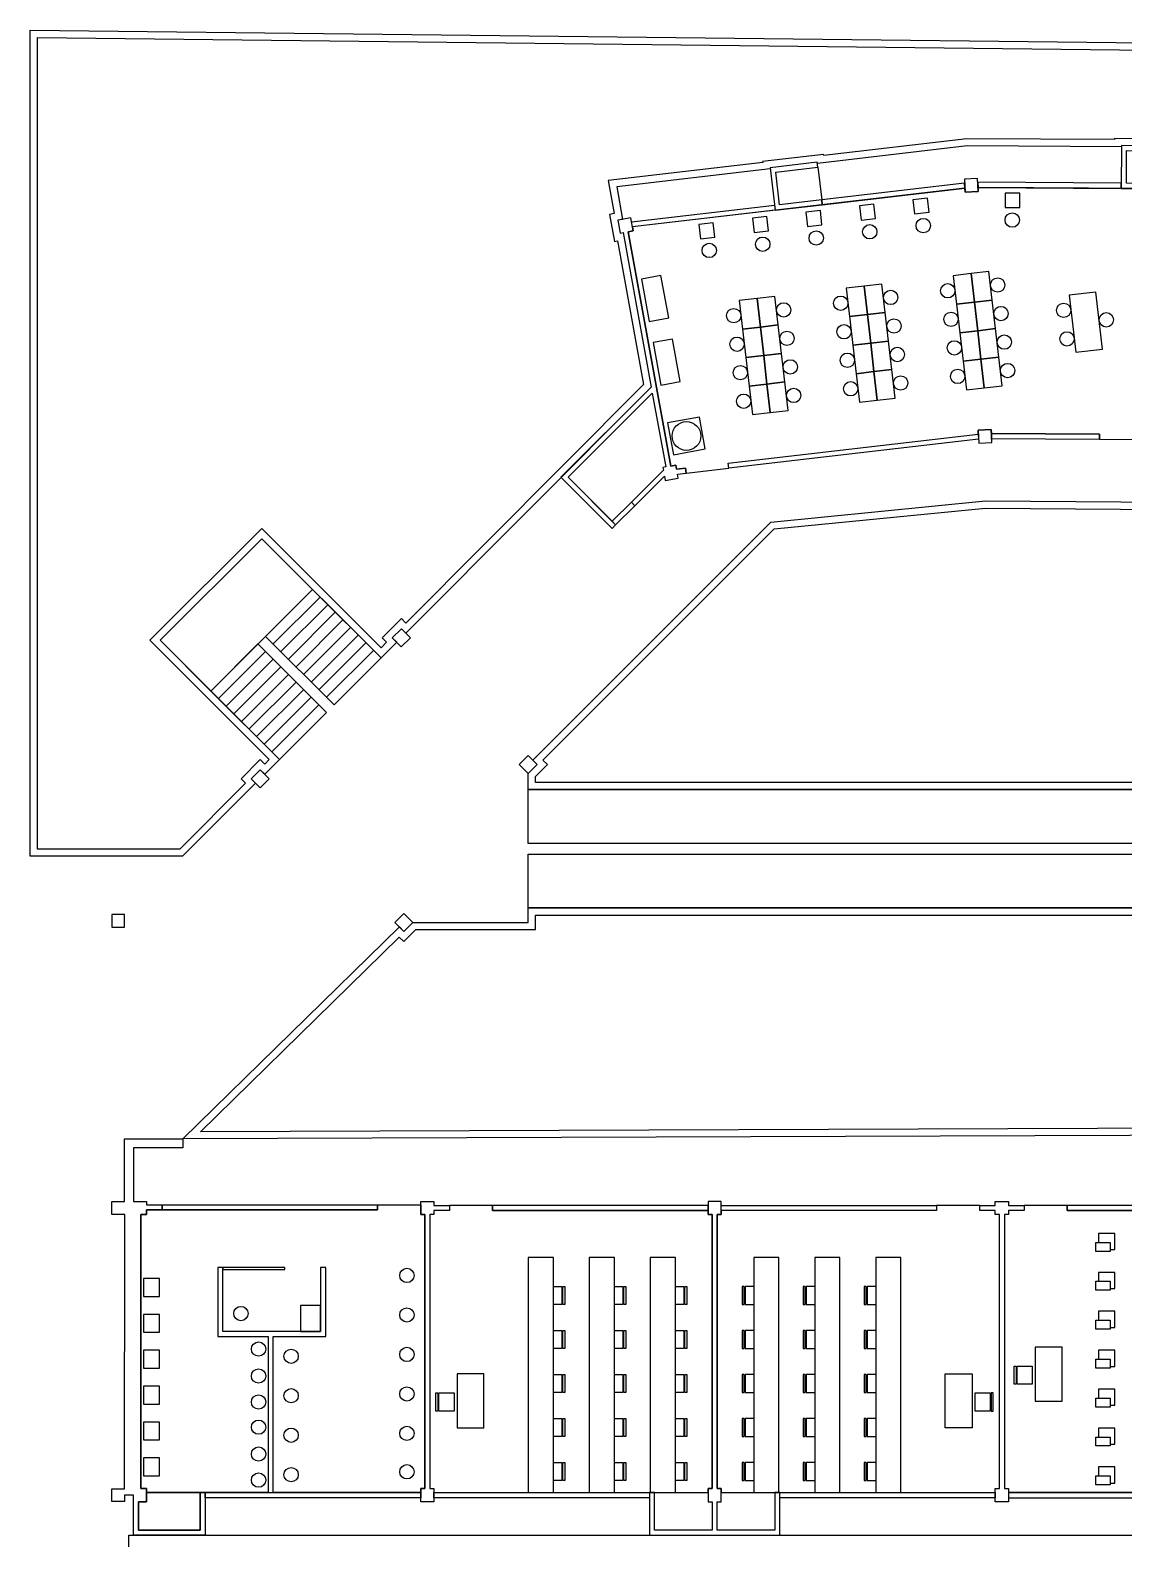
# Model space of a CAD drawing. Extents: x 1109 to 35175, y 5150 to 25743.
# Drawn here: x 21995 to 25040, y 15679 to 19883 of the extents above; entities that cross this region are included whole.
import ezdxf

# ---------------------------------------------------------------- set-up
doc = ezdxf.new("R2010")
doc.units = 0
doc.header["$MEASUREMENT"] = 0
for name, color, linetype in [('Chair', 142, 'CONTINUOUS'), ('Classrooms', 1, 'CONTINUOUS'), ('Doors', 50, 'CONTINUOUS'), ('Furniture', 2, 'CONTINUOUS'), ('Labs', 1, 'CONTINUOUS'), ('Stairs', 2, 'CONTINUOUS'), ('Storage', 40, 'CONTINUOUS'), ('Toilets', 40, 'CONTINUOUS'), ('Walls', 6, 'CONTINUOUS')]:
    doc.layers.add(name, color=color, linetype=linetype)

msp = doc.modelspace()

# ---------------------------------------------------------------- linework, layer by layer
at = {"layer": 'Chair'}
for points in [[(25002.7, 16485.3), (25015.2, 16485.3), (25015.2, 16530.3), (24970.2, 16530.3), (24970.2, 16505.3)], [(25002.7, 16376.9), (25015.2, 16376.9), (25015.2, 16421.9), (24970.2, 16421.9), (24970.2, 16396.9)], [(25002.7, 16268.4), (25015.2, 16268.4), (25015.2, 16313.4), (24970.2, 16313.4), (24970.2, 16288.4)], [(25002.7, 16160), (25015.2, 16160), (25015.2, 16205), (24970.2, 16205), (24970.2, 16180)], [(25002.7, 16051.6), (25015.2, 16051.6), (25015.2, 16096.6), (24970.2, 16096.6), (24970.2, 16071.6)], [(25002.7, 15943.1), (25015.2, 15943.1), (25015.2, 15988.1), (24970.2, 15988.1), (24970.2, 15963.1)], [(25002.7, 15834.7), (25015.2, 15834.7), (25015.2, 15879.7), (24970.2, 15879.7), (24970.2, 15854.7)]]:
    msp.add_lwpolyline(points, dxfattribs=at)
at = {"layer": 'Chair', "elevation": 0}
for points in [[(23451.7, 16382.6), (23475.4, 16382.6), (23475.4, 16332.2), (23451.7, 16332.2)], [(23621.7, 16382.6), (23645.4, 16382.6), (23645.4, 16332.2), (23621.7, 16332.2)], [(23791.7, 16382.6), (23815.4, 16382.6), (23815.4, 16332.2), (23791.7, 16332.2)], [(24009.7, 16382.6), (23986, 16382.6), (23986, 16332.2), (24009.7, 16332.2)], [(24179.7, 16382.6), (24156, 16382.6), (24156, 16332.2), (24179.7, 16332.2)], [(24349.7, 16382.6), (24326, 16382.6), (24326, 16332.2), (24349.7, 16332.2)], [(23451.7, 16259.9), (23475.4, 16259.9), (23475.4, 16209.6), (23451.7, 16209.6)], [(23621.7, 16259.9), (23645.4, 16259.9), (23645.4, 16209.6), (23621.7, 16209.6)], [(23791.7, 16259.9), (23815.4, 16259.9), (23815.4, 16209.6), (23791.7, 16209.6)], [(24009.7, 16259.9), (23986, 16259.9), (23986, 16209.6), (24009.7, 16209.6)], [(24179.7, 16259.9), (24156, 16259.9), (24156, 16209.6), (24179.7, 16209.6)], [(24349.7, 16259.9), (24326, 16259.9), (24326, 16209.6), (24349.7, 16209.6)], [(23451.7, 16137.3), (23475.4, 16137.3), (23475.4, 16086.9), (23451.7, 16086.9)], [(23621.7, 16137.3), (23645.4, 16137.3), (23645.4, 16086.9), (23621.7, 16086.9)], [(23791.7, 16137.3), (23815.4, 16137.3), (23815.4, 16086.9), (23791.7, 16086.9)], [(24009.7, 16137.3), (23986, 16137.3), (23986, 16086.9), (24009.7, 16086.9)], [(24179.7, 16137.3), (24156, 16137.3), (24156, 16086.9), (24179.7, 16086.9)], [(24349.7, 16137.3), (24326, 16137.3), (24326, 16086.9), (24349.7, 16086.9)], [(23451.7, 16014.6), (23475.4, 16014.6), (23475.4, 15964.3), (23451.7, 15964.3)], [(23621.7, 16014.6), (23645.4, 16014.6), (23645.4, 15964.3), (23621.7, 15964.3)], [(23791.7, 16014.6), (23815.4, 16014.6), (23815.4, 15964.3), (23791.7, 15964.3)], [(24009.7, 16014.6), (23986, 16014.6), (23986, 15964.3), (24009.7, 15964.3)], [(24179.7, 16014.6), (24156, 16014.6), (24156, 15964.3), (24179.7, 15964.3)], [(24349.7, 16014.6), (24326, 16014.6), (24326, 15964.3), (24349.7, 15964.3)], [(23451.7, 15892), (23475.4, 15892), (23475.4, 15841.6), (23451.7, 15841.6)], [(23621.7, 15892), (23645.4, 15892), (23645.4, 15841.6), (23621.7, 15841.6)], [(23791.7, 15892), (23815.4, 15892), (23815.4, 15841.6), (23791.7, 15841.6)], [(24009.7, 15892), (23986, 15892), (23986, 15841.6), (24009.7, 15841.6)], [(24179.7, 15892), (24156, 15892), (24156, 15841.6), (24179.7, 15841.6)], [(24349.7, 15892), (24326, 15892), (24326, 15841.6), (24349.7, 15841.6)]]:
    msp.add_lwpolyline(points, dxfattribs=at)
for points in [[(23478.3, 16382.6), (23483.7, 16382.6), (23483.7, 16332.2), (23478.3, 16332.2)], [(23648.3, 16382.6), (23653.7, 16382.6), (23653.7, 16332.2), (23648.3, 16332.2)], [(23818.3, 16382.6), (23823.7, 16382.6), (23823.7, 16332.2), (23818.3, 16332.2)], [(23983, 16382.6), (23977.7, 16382.6), (23977.7, 16332.2), (23983, 16332.2)], [(24153, 16382.6), (24147.7, 16382.6), (24147.7, 16332.2), (24153, 16332.2)], [(24323, 16382.6), (24317.7, 16382.6), (24317.7, 16332.2), (24323, 16332.2)], [(23478.3, 16259.9), (23483.7, 16259.9), (23483.7, 16209.6), (23478.3, 16209.6)], [(23648.3, 16259.9), (23653.7, 16259.9), (23653.7, 16209.6), (23648.3, 16209.6)], [(23818.3, 16259.9), (23823.7, 16259.9), (23823.7, 16209.6), (23818.3, 16209.6)], [(23983, 16259.9), (23977.7, 16259.9), (23977.7, 16209.6), (23983, 16209.6)], [(24153, 16259.9), (24147.7, 16259.9), (24147.7, 16209.6), (24153, 16209.6)], [(24323, 16259.9), (24317.7, 16259.9), (24317.7, 16209.6), (24323, 16209.6)], [(24734.8, 16160.4), (24740.1, 16160.4), (24740.1, 16110.1), (24734.8, 16110.1)], [(24743.1, 16160.4), (24785.3, 16160.4), (24785.3, 16110.1), (24743.1, 16110.1)], [(23478.3, 16137.3), (23483.7, 16137.3), (23483.7, 16086.9), (23478.3, 16086.9)], [(23648.3, 16137.3), (23653.7, 16137.3), (23653.7, 16086.9), (23648.3, 16086.9)], [(23818.3, 16137.3), (23823.7, 16137.3), (23823.7, 16086.9), (23818.3, 16086.9)], [(23983, 16137.3), (23977.7, 16137.3), (23977.7, 16086.9), (23983, 16086.9)], [(24153, 16137.3), (24147.7, 16137.3), (24147.7, 16086.9), (24153, 16086.9)], [(24323, 16137.3), (24317.7, 16137.3), (24317.7, 16086.9), (24323, 16086.9)], [(23124.8, 16085.9), (23130.1, 16085.9), (23130.1, 16035.6), (23124.8, 16035.6)], [(23133.1, 16085.9), (23175.3, 16085.9), (23175.3, 16035.6), (23133.1, 16035.6)], [(24626.1, 16085.9), (24668.3, 16085.9), (24668.3, 16035.6), (24626.1, 16035.6)], [(24676.6, 16085.9), (24671.3, 16085.9), (24671.3, 16035.6), (24676.6, 16035.6)], [(23478.3, 16014.6), (23483.7, 16014.6), (23483.7, 15964.3), (23478.3, 15964.3)], [(23648.3, 16014.6), (23653.7, 16014.6), (23653.7, 15964.3), (23648.3, 15964.3)], [(23818.3, 16014.6), (23823.7, 16014.6), (23823.7, 15964.3), (23818.3, 15964.3)], [(23983, 16014.6), (23977.7, 16014.6), (23977.7, 15964.3), (23983, 15964.3)], [(24153, 16014.6), (24147.7, 16014.6), (24147.7, 15964.3), (24153, 15964.3)], [(24323, 16014.6), (24317.7, 16014.6), (24317.7, 15964.3), (24323, 15964.3)], [(23478.3, 15892), (23483.7, 15892), (23483.7, 15841.6), (23478.3, 15841.6)], [(23648.3, 15892), (23653.7, 15892), (23653.7, 15841.6), (23648.3, 15841.6)], [(23818.3, 15892), (23823.7, 15892), (23823.7, 15841.6), (23818.3, 15841.6)], [(23983, 15892), (23977.7, 15892), (23977.7, 15841.6), (23983, 15841.6)], [(24153, 15892), (24147.7, 15892), (24147.7, 15841.6), (24153, 15841.6)], [(24323, 15892), (24317.7, 15892), (24317.7, 15841.6), (24323, 15841.6)]]:
    msp.add_lwpolyline(points, close=True, dxfattribs=at)
at = {"layer": 'Chair'}
for centre in [(24332.8, 19320.8), (24481.8, 19338.1), (24729.6, 19353.5), (24034.8, 19286.2), (24183.8, 19303.5), (23885.8, 19268.9), (24550, 19156.4), (24689.1, 19172.6), (24252, 19121.8), (24391.1, 19138), (23954, 19087.2), (24093.1, 19103.3), (24559.2, 19077), (24698.3, 19093.1), (24872.7, 19102), (24991.6, 19075.6), (24102.3, 19023.9), (24261.2, 19042.3), (24400.3, 19058.5), (24882, 19022.6), (23963.2, 19007.7), (24409.5, 18979), (24568.5, 18997.5), (24707.5, 19013.6), (24111.5, 18944.4), (24270.5, 18962.9), (23972.5, 18928.3), (24418.8, 18899.6), (24577.7, 18918), (24716.7, 18934.2), (24120.8, 18864.9), (24279.7, 18883.4), (23981.7, 18848.8)]:
    msp.add_circle(centre, 20, dxfattribs=at)
at = {"layer": 'Classrooms'}
for points in [[(23282.4, 16594.1), (23282.4, 16608.1), (23162.4, 16608.1), (23162.4, 16594.1), (23119, 16594.1), (23119, 16582.8), (23107.7, 16582.8), (23107.7, 15819.4), (23119, 15819.4), (23119, 15808.1), (23882.4, 15808.1), (23882.4, 15819.4), (23893.7, 15819.4), (23893.7, 16582.8), (23882.4, 16582.8), (23882.4, 16594.1), (23282.4, 16594.1)], [(23919, 16594.1), (23919, 16582.8), (23907.8, 16582.8), (23907.8, 15819.4), (23919, 15819.4), (23919, 15808.1), (24682.4, 15808.1), (24682.4, 15819.4), (24693.7, 15819.4), (24693.7, 16582.8), (24682.4, 16582.8), (24682.4, 16594.1), (24639, 16594.1), (24639, 16608.1), (24519, 16608.1), (24519, 16594.1), (23919, 16594.1)], [(24719, 16594.1), (24719, 16582.8), (24707.7, 16582.8), (24707.7, 15819.4), (24719, 15819.4), (24719, 15808.1), (25482.4, 15808.1), (25482.4, 15819.4), (25495.5, 15819.4), (25495.5, 16582.8), (25482.4, 16582.8), (25482.4, 16594.1), (24882.4, 16594.1), (24882.4, 16608.1), (24762.4, 16608.1), (24762.4, 16594.1), (24719, 16594.1)]]:
    msp.add_lwpolyline(points, dxfattribs=at)
at = {"layer": 'Doors'}
msp.add_lwpolyline([(23625.2, 18504.3), (23615.3, 18514.2), (23668.9, 18567.7), (23678.8, 18557.8), (23625.2, 18504.3)], dxfattribs=at)
at = {"layer": 'Furniture'}
for points in [[(24614.9, 19204.2), (24624.1, 19124.8), (24673.8, 19130.5), (24664.6, 19210), (24614.9, 19204.2)], [(24267.2, 19163.8), (24276.5, 19084.4), (24326.1, 19090.1), (24316.9, 19169.6), (24267.2, 19163.8)], [(24316.9, 19169.6), (24326.1, 19090.1), (24375.8, 19095.9), (24366.6, 19175.4), (24316.9, 19169.6)], [(24565.2, 19198.5), (24574.5, 19119), (24624.1, 19124.8), (24614.9, 19204.2), (24565.2, 19198.5)], [(23969.2, 19129.2), (23978.5, 19049.8), (24028.1, 19055.5), (24018.9, 19135), (23969.2, 19129.2)], [(24018.9, 19135), (24028.1, 19055.5), (24077.8, 19061.3), (24068.6, 19140.8), (24018.9, 19135)], [(24574.5, 19119), (24583.7, 19039.5), (24633.4, 19045.3), (24624.1, 19124.8), (24574.5, 19119)], [(24624.1, 19124.8), (24633.4, 19045.3), (24683, 19051.1), (24673.8, 19130.5), (24624.1, 19124.8)], [(24888, 19144.1), (24906.4, 18985.2), (24980.9, 18993.8), (24962.5, 19152.7), (24888, 19144.1)], [(24276.5, 19084.4), (24285.7, 19004.9), (24335.4, 19010.7), (24326.1, 19090.1), (24276.5, 19084.4)], [(24326.1, 19090.1), (24335.4, 19010.7), (24385, 19016.5), (24375.8, 19095.9), (24326.1, 19090.1)], [(23978.5, 19049.8), (23987.7, 18970.3), (24037.4, 18976.1), (24028.1, 19055.5), (23978.5, 19049.8)], [(24028.1, 19055.5), (24037.4, 18976.1), (24087, 18981.8), (24077.8, 19061.3), (24028.1, 19055.5)], [(24583.7, 19039.5), (24592.9, 18960.1), (24642.6, 18965.8), (24633.4, 19045.3), (24583.7, 19039.5)], [(24633.4, 19045.3), (24642.6, 18965.8), (24692.3, 18971.6), (24683, 19051.1), (24633.4, 19045.3)], [(24285.7, 19004.9), (24294.9, 18925.4), (24344.6, 18931.2), (24335.4, 19010.7), (24285.7, 19004.9)], [(24335.4, 19010.7), (24344.6, 18931.2), (24394.3, 18937), (24385, 19016.5), (24335.4, 19010.7)], [(23987.7, 18970.3), (23996.9, 18890.8), (24046.6, 18896.6), (24037.4, 18976.1), (23987.7, 18970.3)], [(24037.4, 18976.1), (24046.6, 18896.6), (24096.3, 18902.4), (24087, 18981.8), (24037.4, 18976.1)], [(24592.9, 18960.1), (24602.2, 18880.6), (24651.8, 18886.4), (24642.6, 18965.8), (24592.9, 18960.1)], [(24642.6, 18965.8), (24651.8, 18886.4), (24701.5, 18892.1), (24692.3, 18971.6), (24642.6, 18965.8)], [(24294.9, 18925.4), (24304.2, 18846), (24353.8, 18851.7), (24344.6, 18931.2), (24294.9, 18925.4)], [(24344.6, 18931.2), (24353.8, 18851.7), (24403.5, 18857.5), (24394.3, 18937), (24344.6, 18931.2)], [(23996.9, 18890.8), (24006.2, 18811.4), (24055.8, 18817.1), (24046.6, 18896.6), (23996.9, 18890.8)], [(24046.6, 18896.6), (24055.8, 18817.1), (24105.5, 18822.9), (24096.3, 18902.4), (24046.6, 18896.6)]]:
    msp.add_lwpolyline(points, dxfattribs=at)
for points in [[(25002.7, 16480.3), (24962.7, 16480.3), (24962.7, 16505.3), (25002.7, 16505.3)], [(25002.7, 16371.9), (24962.7, 16371.9), (24962.7, 16396.9), (25002.7, 16396.9)], [(25002.7, 16263.4), (24962.7, 16263.4), (24962.7, 16288.4), (25002.7, 16288.4)], [(24793.4, 16063.3), (24868.4, 16063.3), (24868.4, 16213.3), (24793.4, 16213.3)], [(25002.7, 16155), (24962.7, 16155), (24962.7, 16180), (25002.7, 16180)], [(23183.4, 15988.8), (23258.4, 15988.8), (23258.4, 16138.8), (23183.4, 16138.8)], [(24618, 15988.8), (24543, 15988.8), (24543, 16138.8), (24618, 16138.8)], [(25002.7, 16046.6), (24962.7, 16046.6), (24962.7, 16071.6), (25002.7, 16071.6)], [(25002.7, 15938.1), (24962.7, 15938.1), (24962.7, 15963.1), (25002.7, 15963.1)], [(25002.7, 15829.7), (24962.7, 15829.7), (24962.7, 15854.7), (25002.7, 15854.7)]]:
    msp.add_lwpolyline(points, close=True, dxfattribs=at)
at = {"layer": 'Furniture', "elevation": 0}
for points in [[(23381.7, 15808.1), (23451.7, 15808.1), (23451.7, 16463), (23381.7, 16463)], [(23551.7, 15808.1), (23621.7, 15808.1), (23621.7, 16463.1), (23551.7, 16463.1)], [(23721.7, 15808.1), (23791.7, 15808.1), (23791.7, 16463), (23721.7, 16463)], [(24009.7, 15808.1), (24079.7, 15808.1), (24079.7, 16463), (24009.7, 16463)], [(24179.7, 15808.1), (24249.7, 15808.1), (24249.7, 16463), (24179.7, 16463)], [(24349.7, 15808.1), (24419.7, 15808.1), (24419.7, 16463), (24349.7, 16463)]]:
    msp.add_lwpolyline(points, close=True, dxfattribs=at)
at = {"layer": 'Labs'}
msp.add_lwpolyline([(25096.3, 19441.2), (24634.3, 19444.2), (24634.9, 19432.9), (24598.4, 19430.9), (24597.8, 19442.2), (23672.2, 19334.7), (23674.2, 19323.6), (23660, 19321), (23778.4, 18668.2), (23792.6, 18670.8), (23794.7, 18659.7), (23819.7, 18662.6), (23821.3, 18648.5), (23940.5, 18662.5), (23938.9, 18676.5), (24635, 18757.2), (24634.4, 18768.5), (24671, 18770.5), (24671.6, 18759.2), (24972.3, 18757.3), (24972.3, 18743.2), (25072.3, 18742.6)], dxfattribs=at)
at = {"layer": 'Stairs'}
for points in [[(22498.1, 18041.5), (22356.6, 18183), (22639.5, 18465.8), (22780.9, 18324.4)], [(22841.2, 18002.8), (22650.2, 18193.7), (22780.9, 18324.4), (22971.8, 18133.5)], [(22689, 17850.6), (22498.1, 18041.5), (22629, 18172.5), (22819.9, 17981.6)], [(25881.9, 17617), (23381.9, 17617), (23381.9, 17767), (25881.9, 17767)], [(23381.9, 17587), (25881.9, 17587), (25881.9, 17437), (23381.9, 17437)]]:
    msp.add_lwpolyline(points, close=True, dxfattribs=at)
for points in [[(22802.1, 18303.2), (22671.4, 18172.5)], [(22823.3, 18281.9), (22692.7, 18151.3)], [(22844.5, 18260.7), (22713.9, 18130.1)], [(22865.7, 18239.5), (22735.1, 18108.9)], [(22887, 18218.3), (22756.3, 18087.6)], [(22908.2, 18197.1), (22777.5, 18066.4)], [(22929.4, 18175.9), (22798.7, 18045.2)], [(22650.2, 18151.3), (22519.3, 18020.3)], [(22671.4, 18130.1), (22540.5, 17999.1)], [(22950.6, 18154.7), (22819.9, 18024)], [(22692.7, 18108.9), (22561.7, 17977.9)], [(22713.9, 18087.6), (22582.9, 17956.7)], [(22735.1, 18066.4), (22604.1, 17935.5)], [(22756.3, 18045.2), (22625.3, 17914.3)], [(22777.5, 18024), (22646.5, 17893)], [(22798.7, 18002.8), (22667.8, 17871.8)]]:
    msp.add_lwpolyline(points, dxfattribs=at)
at = {"layer": 'Storage'}
for points in [[(24199, 19410), (24081.7, 19396.3), (24071.2, 19486.9), (24188.4, 19500.6)], [(23764.6, 18665.7), (23756.7, 18664.3), (23758, 18656.9), (23668.9, 18567.7), (23615.3, 18514.2), (23492.5, 18637), (23727.2, 18871.7)], [(22468.4, 15703.4), (22296.4, 15703.4), (22296.4, 15782.8), (22319, 15782.8), (22319, 15808.1), (22468.4, 15808.1)], [(23893.7, 15703.4), (23733, 15703.4), (23733, 15808.1), (23882.4, 15808.1), (23882.4, 15782.8), (23893.7, 15782.8)], [(24068.4, 15703.4), (23907.7, 15703.4), (23907.7, 15782.8), (23919, 15782.8), (23919, 15808.1), (24068.4, 15808.1)]]:
    msp.add_lwpolyline(points, close=True, dxfattribs=at)
msp.add_lwpolyline([(22657.7, 15808.1), (22319, 15808.1), (22319, 15819.4), (22302.6, 15819.4), (22302.6, 16582.8), (22319, 16582.8), (22319, 16595.6), (22962.4, 16595.6), (22962.4, 16609.6), (23082.4, 16609.6), (23082.4, 16582.8), (23093.7, 16582.8), (23093.7, 15819.4), (23082.4, 15819.4), (23082.4, 15808.1), (22671.7, 15808.1), (22671.7, 16243.1), (22817.7, 16243.1), (22817.7, 16435.4), (22803.7, 16435.4), (22803.7, 16257.1), (22531.7, 16257.1), (22531.7, 16429.4), (22703.7, 16429.4), (22703.7, 16435.4), (22517.7, 16435.4), (22517.7, 16243.1), (22657.7, 16243.1), (22657.7, 15808.1)], dxfattribs=at)
at = {"layer": 'Toilets'}
for points in [[(24709.9, 19388.5), (24750.3, 19388.5), (24750.3, 19428.5), (24709.9, 19428.5)], [(24159.7, 19335.9), (24199.8, 19340.6), (24195.2, 19380.3), (24155.1, 19375.7)], [(24308.7, 19353.2), (24348.8, 19357.9), (24344.2, 19397.6), (24304.1, 19393)], [(24457.7, 19370.6), (24497.8, 19375.2), (24493.2, 19414.9), (24453.1, 19410.3)], [(23861.7, 19301.3), (23901.8, 19306), (23897.2, 19345.7), (23857.1, 19341)], [(24010.7, 19318.6), (24050.8, 19323.3), (24046.2, 19363), (24006.1, 19358.4)], [(22748, 16257.1), (22803.7, 16257.1), (22803.7, 16329.1), (22748, 16329.1)]]:
    msp.add_lwpolyline(points, close=True, dxfattribs=at)
for points in [[(23718.8, 19070.8), (23772.9, 19080.8), (23751.4, 19198.9), (23697.3, 19189.1), (23718.8, 19070.8)], [(23750.9, 18893.7), (23805, 18903.7), (23783.6, 19021.8), (23729.4, 19012), (23750.9, 18893.7)], [(23770, 18788.3), (23786.1, 18699.7), (23874.6, 18715.8), (23858.6, 18804.3), (23770, 18788.3)]]:
    msp.add_lwpolyline(points, dxfattribs=at)
at = {"layer": 'Toilets', "elevation": 0}
for points in [[(22310.6, 16354.9), (22354.6, 16354.9), (22354.6, 16404.9), (22310.6, 16404.9)], [(22310.6, 16254.9), (22354.6, 16254.9), (22354.6, 16304.9), (22310.6, 16304.9)], [(22310.6, 16154.9), (22354.6, 16154.9), (22354.6, 16204.9), (22310.6, 16204.9)], [(22310.6, 16054.9), (22354.6, 16054.9), (22354.6, 16104.9), (22310.6, 16104.9)], [(22310.6, 15954.9), (22354.6, 15954.9), (22354.6, 16004.9), (22310.6, 16004.9)], [(22310.6, 15854.9), (22354.6, 15854.9), (22354.6, 15904.9), (22310.6, 15904.9)]]:
    msp.add_lwpolyline(points, close=True, dxfattribs=at)
at = {"layer": 'Toilets'}
for centre, radius in [((23822.3, 18752), 40), ((23043.9, 16413.2), 19.9), ((22581.6, 16307.1), 19.9), ((23043.9, 16303.2), 19.9), ((22630.8, 16208.1), 19.9), ((22721.5, 16188.1), 19.9), ((23043.9, 16193.2), 19.9), ((22630.8, 16133.1), 19.9), ((22721.5, 16078.1), 19.9), ((23043.9, 16083.2), 19.9), ((22630.8, 16060.6), 19.9), ((22630.8, 15990.6), 19.9), ((22721.5, 15968.1), 19.9), ((23043.9, 15973.2), 19.9), ((22630.8, 15915.6), 19.9), ((22630.8, 15843.1), 19.9), ((22721.5, 15858.1), 19.9), ((23043.9, 15866.2), 19.9)]:
    msp.add_circle(centre, radius, dxfattribs=at)
at = {"layer": 'Walls'}
for points in [[(25166, 19560.1), (25033.9, 19561.1), (25033.9, 19557.8), (24604.5, 19560), (24187.2, 19511.5), (24186.8, 19514.5), (24055.7, 19499.2), (24055.9, 19496.2), (23628.1, 19446.5), (23644.6, 19355.4), (23631.7, 19353), (23638.2, 19317.1), (23646.2, 19318.5), (23724.2, 18888.4), (23040.9, 18202.5), (23028.4, 18215.1), (23003.2, 18190), (23015.8, 18177.4), (22971.8, 18133.5), (22639.5, 18465.8), (22356.6, 18183), (22689, 17850.6), (22647.8, 17809.5), (22635.3, 17822), (22610.2, 17796.9), (22622.7, 17784.3), (22419.4, 17581.1), (21994.8, 17581.1), (21994.8, 19882.6), (27062.3, 19824.9)], [(25186, 19580), (25014.1, 19581.2), (25014.1, 19577.9), (24603.4, 19580), (24204.7, 19533.7), (24204.4, 19536.6), (24034.5, 19516.9), (24034.7, 19513.9), (23604.6, 19463.9), (23621.3, 19371.5), (23608.5, 19369.2), (23622.1, 19293.8), (23630.1, 19295.2), (23702.6, 18895.1), (23040.9, 18230.8), (23028.4, 18243.4), (22974.9, 18190), (22987.5, 18177.4), (22971.8, 18161.7), (22639.5, 18494.1), (22328.3, 18183), (22660.7, 17850.6), (22647.8, 17837.7), (22635.2, 17850.3), (22581.9, 17796.8), (22594.4, 17784.3), (22411.1, 17601.1), (22014.8, 17601.1), (22014.8, 19862.3), (27064.5, 19804.9)], [(25047.8, 19547), (25165.9, 19546.1), (25166, 19560.1), (25033.9, 19561.1), (25033.1, 19441.7), (25165.1, 19440.7), (25165.2, 19454.6), (25047.4, 19456), (25048.2, 19547.1)], [(24186.8, 19514.5), (24055.7, 19499.2), (24069.4, 19380.8), (24200.6, 19396.1), (24199, 19410), (24081.7, 19396.3), (24071.2, 19486.9), (24188.4, 19500.6), (24186.8, 19514.5)], [(24598.4, 19430.9), (24634.9, 19432.9), (24632.9, 19469.4), (24596.4, 19467.5), (24598.4, 19430.9)], [(23646.2, 19318.5), (23724.2, 18888.4), (23472.7, 18637), (23615.3, 18494.4), (23625.2, 18504.3), (23492.5, 18637), (23727.2, 18871.7), (23764.6, 18665.7), (23756.7, 18664.3), (23758, 18656.9), (23668.9, 18567.7), (23678.8, 18557.8), (23761, 18640.1), (23763.2, 18628.3), (23799.2, 18634.8), (23797.2, 18645.9), (23821.3, 18648.7), (23819.7, 18662.6), (23794.7, 18659.7), (23792.6, 18670.8), (23778.4, 18668.2), (23660, 19321), (23674.2, 19323.6), (23667.7, 19359.6), (23631.7, 19353), (23638.2, 19317.1), (23646.2, 19318.5)], [(24636.4, 18732), (24672.9, 18734), (24671, 18770.5), (24634.4, 18768.5), (24636.4, 18732)], [(28483.8, 16815.4), (22419.8, 16793.6), (23022.9, 17384.2), (23035.5, 17371.6), (23060.6, 17396.7), (23381.9, 17396.7), (23381.9, 17437), (26031.9, 17437), (26031.9, 17767), (23381.9, 17767), (23382, 17811.3), (23407, 17836.4), (23394.5, 17849), (24057.6, 18512.1), (24654.7, 18571), (25533.8, 18564.8), (26406.1, 18448.6), (27257.8, 18223.9), (28008, 17925.9), (28333, 17620.9), (28468.2, 17501.4), (28483.8, 17330.1), (28483.8, 16815.4)], [(23003.2, 18190), (23028.3, 18164.8), (23053.5, 18189.9), (23028.4, 18215.1), (23003.2, 18190)], [(22610.2, 17796.9), (22635.3, 17771.8), (22660.4, 17796.9), (22635.3, 17822), (22610.2, 17796.9)], [(23356.8, 17836.4), (23382, 17811.3), (23407, 17836.4), (23381.9, 17861.5), (23356.8, 17836.4)], [(23010.4, 17396.8), (23035.5, 17371.6), (23060.6, 17396.7), (23035.6, 17421.9), (23010.4, 17396.8)], [(22282.4, 16619.4), (22319, 16619.4), (22319, 16609.6), (22362.4, 16609.6), (22362.4, 16595.6), (22319, 16595.6), (22319, 16582.8), (22302.6, 16582.8), (22302.6, 15819.4), (22319, 15819.4), (22319, 15782.8), (22296.4, 15782.8), (22296.4, 15703.4), (22468.4, 15703.3), (22468.4, 15808.1), (22468.4, 15808.1), (22482.4, 15808.1), (22482.4, 15689.3), (22282.4, 15689.4), (22282.4, 15703.4), (22282.4, 15801.2), (22257.4, 15801.2), (22257.4, 15783.5), (22221.9, 15783.5), (22221.9, 15819), (22257.4, 15819), (22258, 16583.5), (22221.9, 16583.5), (22221.9, 16619), (22257.4, 16619), (22257.4, 16793.6), (22419.8, 16793.6), (22419.8, 16768.6), (22282.6, 16768.6), (22282.4, 16619.4)], [(23119, 15782.8), (23082.4, 15782.8), (23082.4, 15819.4), (23093.7, 15819.4), (23093.7, 16582.8), (23082.4, 16582.8), (23082.4, 16619.4), (23119, 16619.4), (23119, 16608.1), (23162.4, 16608.1), (23162.4, 16594.1), (23119, 16594.1), (23119, 16582.8), (23107.7, 16582.8), (23107.7, 15819.4), (23119, 15819.4), (23119, 15782.8)], [(23919, 16619.4), (23882.4, 16619.4), (23882.4, 16582.8), (23893.7, 16582.8), (23893.7, 15819.4), (23882.4, 15819.4), (23882.4, 15782.8), (23893.7, 15782.8), (23893.7, 15703.4), (23733, 15703.4), (23733, 15808.1), (23719, 15808.1), (23719, 15689.4), (24082.4, 15689.4), (24082.4, 15808.1), (24068.4, 15808.1), (24068.4, 15703.4), (23907.7, 15703.4), (23907.7, 15782.8), (23919, 15782.8), (23919, 15819.4), (23907.8, 15819.4), (23907.7, 16582.8), (23919, 16582.8), (23919, 16619.4)], [(24719, 15782.8), (24682.4, 15782.8), (24682.4, 15819.4), (24693.7, 15819.4), (24693.7, 16582.8), (24682.4, 16582.8), (24682.4, 16594.1), (24639, 16594.1), (24639, 16608.1), (24682.4, 16608.1), (24682.4, 16619.4), (24719, 16619.4), (24719, 16608.1), (24762.4, 16608.1), (24762.4, 16594.1), (24719, 16594.1), (24719, 16582.8), (24707.7, 16582.8), (24707.7, 15819.4), (24719, 15819.4), (24719, 15782.8)], [(22671.7, 16243.1), (22817.7, 16243.1), (22817.7, 16435.4), (22803.7, 16435.4), (22803.7, 16257.1), (22531.7, 16257.1), (22531.7, 16435.4), (22517.7, 16435.4), (22517.7, 16243.1), (22657.7, 16243.1), (22657.7, 15808.1), (22671.7, 15808.1), (22671.7, 16243.1)]]:
    msp.add_lwpolyline(points, dxfattribs=at)
for points in [[(24200.6, 19396.1), (24597.8, 19442.2), (24597, 19456.2), (24199, 19410)], [(25033.1, 19441.7), (25033.2, 19455.9), (24633.5, 19459.1), (24634.3, 19444.2)], [(23672.2, 19334.7), (23669.7, 19348.5), (24067.8, 19394.7), (24069.4, 19380.8)], [(24635.8, 18743.2), (23940.5, 18662.5), (23938.9, 18676.5), (24635, 18757.2)], [(24972.3, 18743.2), (24972.4, 18757.2), (24671.6, 18759.2), (24672.3, 18745.2)], [(28463.8, 16835.3), (22469, 16813.7), (23022.7, 17356), (23035.4, 17343.3), (23068.9, 17376.7), (23401.9, 17376.7), (23401.9, 17417), (26051.9, 17417), (26051.9, 17787), (23401.9, 17787), (23401.9, 17803), (23435.3, 17836.5), (23422.8, 17849), (24066.7, 18492.9), (24655.6, 18551), (25532.5, 18544.8), (26402.2, 18428.9), (27251.5, 18204.9), (27997.1, 17908.7), (28319.5, 17606.1), (28449, 17491.7), (28463.8, 17329.2)], [(22221.9, 17383.5), (22257.4, 17383.5), (22257.4, 17419), (22221.9, 17419)], [(22282.5, 16619.4), (22282.5, 16619.4)], [(23282.4, 16594.1), (23882.4, 16594.1), (23882.4, 16608.1), (23282.4, 16608.1)], [(24519, 16594.1), (23919, 16594.1), (23919, 16608.1), (24519, 16608.1)], [(24882.4, 16594.1), (25482.4, 16594.1), (25482.4, 16608.1), (24882.4, 16608.1)], [(22531.7, 16429.4), (22703.7, 16429.4), (22703.7, 16435.4), (22531.7, 16435.4)], [(23082.4, 15794.1), (22482.4, 15794.1), (22482.4, 15808.1), (23082.4, 15808.1)], [(23719, 15794.1), (23119, 15794.1), (23119, 15808.1), (23719, 15808.1)], [(25183.6, 13777.8), (24474.1, 14243.9), (22269.5, 14243.9), (22269.5, 15689.4), (28719, 15689.6), (28743.9, 15511.2), (28835.2, 15346.2), (28994.9, 15261.9), (29008.7, 15106.6), (29080.7, 15017.8), (29184.5, 14979.7), (29277.6, 14945.9), (29290, 14892.3), (29264.7, 14779.6), (29178.1, 14541.3), (28990.6, 14275), (28867.3, 14130.2), (28697.6, 13940.4), (28311.2, 13662.7), (26190.1, 13662.7)]]:
    msp.add_lwpolyline(points, close=True, dxfattribs=at)
at = {"layer": 'Walls', "elevation": 0}
for points in [[(22962.4, 16595.7), (22362.4, 16595.6), (22362.4, 16609.6), (22962.4, 16609.6)], [(24682.4, 15794.1), (24082.4, 15794.1), (24082.4, 15808.1), (24682.4, 15808.1)], [(24719, 15794.1), (25319, 15794.1), (25319, 15808.1), (24719, 15808.1)]]:
    msp.add_lwpolyline(points, close=True, dxfattribs=at)

doc.saveas('drawing.dxf')
